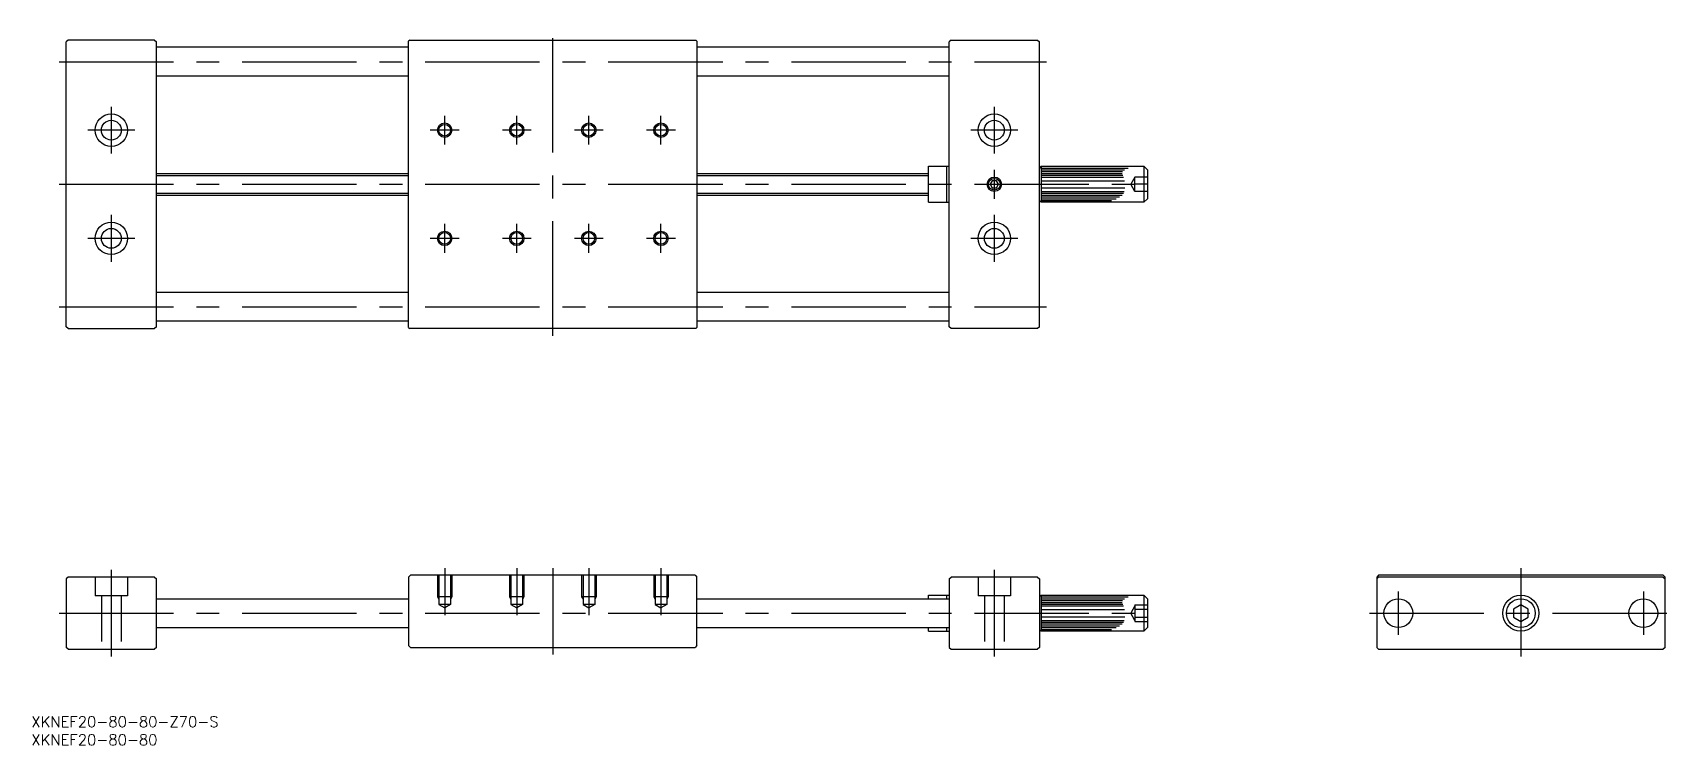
# Model space of a CAD drawing. Extents: x -413 to 42, y -37 to 161.
import ezdxf

# ---------------------------------------------------------------- set-up
doc = ezdxf.new("R2010")
doc.units = 0
doc.linetypes.add('CENTER', pattern=[50.8, 31.75, -6.35, 6.35, -6.35])
doc.linetypes.add('DASHED', pattern=[19.05, 12.7, -6.35])
doc.layers.get('0').update_dxf_attribs({"linetype": 'CONTINUOUS'})
doc.layers.add('CENTER', color=1, linetype='CONTINUOUS')
doc.styles.get("Standard").update_dxf_attribs({"font": 'txt.shx', "height": 3, "bigfont": 'bigfont.shx'})

# ---------------------------------------------------------------- blocks, each defined once
blk = doc.blocks.new('*U2')
at = {"color": 7, "linetype": 'CONTINUOUS'}
blk.add_text('XKNEF20-80-80-Z70-S', height=3, dxfattribs=at).set_placement((-413.26, -31.61))
blk = doc.blocks.new('*U3')
at = {"color": 7, "linetype": 'CONTINUOUS'}
blk.add_text('XKNEF20-80-80', height=3, dxfattribs=at).set_placement((-413.26, -36.61))

msp = doc.modelspace()

# ---------------------------------------------------------------- linework, layer by layer
at = {"color": 7, "linetype": 'CONTINUOUS'}
for p, q in [((-403.09, 158.93), (-403.59, 158.43)), ((-403.59, 79.43), (-403.59, 158.43)), ((-379.09, 158.93), (-403.09, 158.93)), ((-379.09, 158.93), (-378.59, 158.43)), ((-378.59, 79.43), (-378.59, 158.43)), ((-308.59, 156.93), (-378.59, 156.93)), ((-308.29, 158.93), (-308.59, 158.63)), ((-308.59, 79.23), (-308.59, 158.63)), ((-308.29, 158.93), (-228.89, 158.93)), ((-228.59, 158.63), (-228.89, 158.93)), ((-228.59, 158.63), (-228.59, 79.23)), ((-158.59, 156.93), (-228.59, 156.93)), ((-158.09, 158.93), (-158.59, 158.43)), ((-158.59, 79.43), (-158.59, 158.43)), ((-158.09, 158.93), (-134.09, 158.93)), ((-134.09, 158.93), (-133.59, 158.43)), ((-133.59, 79.43), (-133.59, 158.43)), ((-308.59, 148.93), (-378.59, 148.93)), ((-158.59, 148.93), (-228.59, 148.93)), ((-164.39, 113.93), (-164.39, 123.93)), ((-164.39, 123.93), (-159.29, 123.93)), ((-159.29, 113.93), (-159.29, 123.93)), ((-159.29, 123.93), (-158.59, 123.93)), ((-133.09, 123.93), (-133.59, 123.43)), ((-133.09, 123.93), (-104.59, 123.93)), ((-133.09, 123.93), (-133.09, 113.93)), ((-133.09, 123.43), (-108.91, 123.43)), ((-133.09, 122.93), (-109.95, 122.93)), ((-104.59, 123.93), (-104.59, 113.93)), ((-104.59, 123.93), (-103.59, 122.93)), ((-103.59, 122.93), (-103.59, 114.93)), ((-378.59, 121.93), (-308.59, 121.93)), ((-228.59, 121.93), (-164.39, 121.93)), ((-146.66, 119.93), (-147.24, 118.93)), ((-147.24, 118.93), (-146.66, 117.93)), ((-145.51, 119.93), (-146.66, 119.93)), ((-144.93, 118.93), (-145.51, 119.93)), ((-145.51, 117.93), (-144.93, 118.93)), ((-133.09, 122.43), (-110.52, 122.43)), ((-133.09, 121.93), (-110.58, 121.93)), ((-133.09, 121.43), (-110.42, 121.43)), ((-133.09, 120.93), (-110.2, 120.93)), ((-133.09, 119.93), (-109.93, 119.93)), ((-378.59, 115.93), (-308.59, 115.93)), ((-228.59, 115.93), (-164.39, 115.93)), ((-164.39, 113.93), (-159.29, 113.93)), ((-159.29, 113.93), (-158.59, 113.93)), ((-146.66, 117.93), (-145.51, 117.93)), ((-133.09, 113.93), (-133.59, 114.43)), ((-133.09, 117.93), (-109.92, 117.93)), ((-133.09, 116.93), (-110.04, 116.93)), ((-133.09, 116.43), (-110.21, 116.43)), ((-133.09, 115.93), (-110.57, 115.93)), ((-133.09, 115.43), (-111.32, 115.43)), ((-133.09, 114.93), (-112.32, 114.93)), ((-133.09, 114.43), (-113.57, 114.43)), ((-104.59, 113.93), (-133.09, 113.93)), ((-103.59, 114.93), (-104.59, 113.93)), ((-308.59, 88.93), (-378.59, 88.93)), ((-158.59, 88.93), (-228.59, 88.93)), ((-403.09, 78.93), (-403.59, 79.43)), ((-403.09, 78.93), (-379.09, 78.93)), ((-378.59, 79.43), (-379.09, 78.93)), ((-308.59, 80.93), (-378.59, 80.93)), ((-308.59, 79.23), (-308.29, 78.93)), ((-228.89, 78.93), (-308.29, 78.93)), ((-228.59, 79.23), (-228.89, 78.93)), ((-158.59, 80.93), (-228.59, 80.93)), ((-158.09, 78.93), (-158.59, 79.43)), ((-134.09, 78.93), (-158.09, 78.93)), ((-133.59, 79.43), (-134.09, 78.93)), ((-403.09, 10), (-403.59, 9.5)), ((-403.59, 9.5), (-403.59, -9.5)), ((-379.09, 10), (-403.09, 10)), ((-379.09, 10), (-378.59, 9.5)), ((-378.59, -9.5), (-378.59, 9.5)), ((-308.09, 10.5), (-308.59, 10)), ((-308.59, 10), (-308.59, -9)), ((-229.09, 10.5), (-308.09, 10.5)), ((-229.09, 10.5), (-228.59, 10)), ((-228.59, -9), (-228.59, 10)), ((-158.59, 9.5), (-158.09, 10)), ((-158.59, 9.5), (-158.59, -9.5)), ((-134.09, 10), (-158.09, 10)), ((-134.09, 10), (-133.59, 9.5)), ((-133.59, 9.5), (-133.59, -9.5)), ((-39.5, 10.5), (-40, 10)), ((-40, 10), (-40, -9.5)), ((-39.5, 10), (-40, 9.5)), ((39.5, 10.5), (-39.5, 10.5)), ((39.5, 10), (-39.5, 10)), ((40, 10), (39.5, 10.5)), ((39.5, 10), (40, 9.5)), ((40, -9.5), (40, 10)), ((-164.39, 4), (-164.39, 5)), ((-164.39, 5), (-159.29, 5)), ((-159.29, 4), (-159.29, 5)), ((-159.29, 5), (-158.59, 5)), ((-133.09, 5), (-133.59, 4.5)), ((-133.09, 5), (-104.59, 5)), ((-133.09, 5), (-133.09, -5)), ((-104.59, 5), (-104.59, -5)), ((-104.59, 5), (-103.59, 4)), ((-378.59, 4), (-308.59, 4)), ((-228.59, 4), (-158.59, 4)), ((-133.09, 4.5), (-108.91, 4.5)), ((-133.09, 4), (-109.95, 4)), ((-133.09, 3.5), (-110.52, 3.5)), ((-133.09, 3), (-110.58, 3)), ((-133.09, 2.5), (-110.42, 2.5)), ((-133.09, 2), (-110.2, 2)), ((-133.09, 1), (-109.93, 1)), ((-103.59, 4), (-103.59, -4)), ((0, 2.31), (-2, 1.15)), ((-2, 1.15), (-2, -1.15)), ((2, 1.15), (0, 2.31)), ((2, -1.15), (2, 1.15)), ((-378.59, -4), (-308.59, -4)), ((-228.59, -4), (-158.59, -4)), ((-164.39, -5), (-164.39, -4)), ((-159.29, -5), (-159.29, -4)), ((-133.09, -5), (-133.59, -4.5)), ((-133.09, -1), (-109.92, -1)), ((-133.09, -2), (-110.04, -2)), ((-133.09, -2.5), (-110.21, -2.5)), ((-133.09, -3), (-110.57, -3)), ((-133.09, -3.5), (-111.32, -3.5)), ((-133.09, -4), (-112.32, -4)), ((-133.09, -4.5), (-113.57, -4.5)), ((-103.59, -4), (-104.59, -5)), ((-2, -1.15), (0, -2.31)), ((0, -2.31), (2, -1.15)), ((-308.59, -9), (-308.09, -9.5)), ((-228.59, -9), (-229.09, -9.5)), ((-164.39, -5), (-159.29, -5)), ((-159.29, -5), (-158.59, -5)), ((-104.59, -5), (-133.09, -5)), ((-403.09, -10), (-403.59, -9.5)), ((-403.09, -10), (-379.09, -10)), ((-378.59, -9.5), (-379.09, -10)), ((-308.09, -9.5), (-229.09, -9.5)), ((-158.59, -9.5), (-158.09, -10)), ((-158.09, -10), (-134.09, -10)), ((-133.59, -9.5), (-134.09, -10)), ((-39.5, -10), (-40, -9.5)), ((-39.5, -10), (39.5, -10)), ((40, -9.5), (39.5, -10))]:
    msp.add_line(p, q, dxfattribs=at)
at = {"color": 3, "linetype": 'CONTINUOUS'}
for p, q in [((-378.59, 121.39), (-308.59, 121.39)), ((-228.59, 121.39), (-164.39, 121.39)), ((-378.59, 116.47), (-308.59, 116.47)), ((-228.59, 116.47), (-164.39, 116.47))]:
    msp.add_line(p, q, dxfattribs=at)
at = {"color": 3, "linetype": 'DASHED'}
for p, q in [((-107.09, 120.93), (-108.24, 118.93)), ((-107.09, 116.93), (-108.24, 118.93)), ((-103.59, 120.93), (-107.09, 120.93)), ((-107.09, 116.93), (-107.09, 120.93)), ((-103.59, 118.93), (-107.09, 118.93)), ((-103.59, 116.93), (-107.09, 116.93)), ((-395.59, 10), (-395.59, 4.8)), ((-386.59, 10), (-386.59, 4.8)), ((-300.59, 10.5), (-300.59, 4.5)), ((-300.21, 10.5), (-300.21, 2.4)), ((-296.97, 10.5), (-296.97, 2.4)), ((-296.59, 10.5), (-296.59, 4.5)), ((-280.59, 10.5), (-280.59, 4.5)), ((-280.21, 10.5), (-280.21, 2.4)), ((-276.97, 10.5), (-276.97, 2.4)), ((-276.59, 10.5), (-276.59, 4.5)), ((-260.59, 10.5), (-260.59, 4.5)), ((-260.21, 10.5), (-260.21, 2.4)), ((-256.97, 10.5), (-256.97, 2.4)), ((-256.59, 10.5), (-256.59, 4.5)), ((-240.59, 10.5), (-240.59, 4.5)), ((-240.21, 10.5), (-240.21, 2.4)), ((-236.97, 10.5), (-236.97, 2.4)), ((-236.59, 10.5), (-236.59, 4.5)), ((-150.59, 10), (-150.59, 4.8)), ((-141.59, 10), (-141.59, 4.8)), ((-386.59, 4.8), (-395.59, 4.8)), ((-393.84, 4.8), (-393.84, -10)), ((-388.34, 4.8), (-388.34, -10)), ((-141.59, 4.8), (-150.59, 4.8)), ((-148.84, 4.8), (-148.84, -10)), ((-143.34, 4.8), (-143.34, -10)), ((-300.59, 4.5), (-300.21, 3.84)), ((-296.59, 4.5), (-300.59, 4.5)), ((-300.21, 2.4), (-298.59, 1.46)), ((-296.97, 2.4), (-300.21, 2.4)), ((-296.97, 2.4), (-298.59, 1.46)), ((-296.59, 4.5), (-296.97, 3.84)), ((-280.59, 4.5), (-280.21, 3.84)), ((-276.59, 4.5), (-280.59, 4.5)), ((-280.21, 2.4), (-278.59, 1.46)), ((-276.97, 2.4), (-280.21, 2.4)), ((-276.97, 2.4), (-278.59, 1.46)), ((-276.59, 4.5), (-276.97, 3.84)), ((-260.59, 4.5), (-260.21, 3.84)), ((-256.59, 4.5), (-260.59, 4.5)), ((-260.21, 2.4), (-258.59, 1.46)), ((-256.97, 2.4), (-260.21, 2.4)), ((-256.97, 2.4), (-258.59, 1.46)), ((-256.59, 4.5), (-256.97, 3.84)), ((-240.59, 4.5), (-240.21, 3.84)), ((-236.59, 4.5), (-240.59, 4.5)), ((-240.21, 2.4), (-238.59, 1.46)), ((-236.97, 2.4), (-240.21, 2.4)), ((-236.97, 2.4), (-238.59, 1.46)), ((-236.59, 4.5), (-236.97, 3.84)), ((-107.09, 2), (-108.24, 0)), ((-107.09, 2.31), (-103.59, 2.31)), ((-107.09, 2.31), (-107.09, -2.31)), ((-107.09, 1.15), (-103.59, 1.15)), ((-107.09, -2), (-108.24, 0)), ((-107.09, -1.15), (-103.59, -1.15)), ((-107.09, -2.31), (-103.59, -2.31))]:
    msp.add_line(p, q, dxfattribs=at)
at = {"color": 7, "linetype": 'CONTINUOUS'}
for centre, radius in [((-391.09, 133.93), 4.5), ((-391.09, 133.93), 2.75), ((-146.09, 133.93), 4.5), ((-146.09, 133.93), 2.75), ((-298.59, 133.93), 1.62), ((-278.59, 133.93), 1.62), ((-258.59, 133.93), 1.62), ((-238.59, 133.93), 1.62), ((-146.09, 118.93), 1.62), ((-391.09, 103.93), 4.5), ((-391.09, 103.93), 2.75), ((-298.59, 103.93), 1.62), ((-278.59, 103.93), 1.62), ((-258.59, 103.93), 1.62), ((-238.59, 103.93), 1.62), ((-146.09, 103.93), 4.5), ((-146.09, 103.93), 2.75), ((0, 0), 5), ((-34, 0), 4), ((0, 0), 4), ((34, 0), 4)]:
    msp.add_circle(centre, radius, dxfattribs=at)
at = {"color": 3, "linetype": 'CONTINUOUS'}
for centre in [(-298.59, 133.93), (-278.59, 133.93), (-258.59, 133.93), (-238.59, 133.93), (-146.09, 118.93), (-298.59, 103.93), (-278.59, 103.93), (-258.59, 103.93), (-238.59, 103.93)]:
    msp.add_circle(centre, 2, dxfattribs=at)
at = {"layer": 'CENTER', "color": 1, "linetype": 'CENTER'}
for p, q in [((-268.59, 76.93), (-268.59, 160.93)), ((-405.59, 152.93), (-131.59, 152.93)), ((-391.09, 140.43), (-391.09, 127.43)), ((-298.59, 129.93), (-298.59, 137.93)), ((-278.59, 129.93), (-278.59, 137.93)), ((-258.59, 129.93), (-258.59, 137.93)), ((-238.59, 129.93), (-238.59, 137.93)), ((-146.09, 140.43), (-146.09, 127.43)), ((-384.59, 133.93), (-397.59, 133.93)), ((-294.59, 133.93), (-302.59, 133.93)), ((-274.59, 133.93), (-282.59, 133.93)), ((-254.59, 133.93), (-262.59, 133.93)), ((-234.59, 133.93), (-242.59, 133.93)), ((-139.59, 133.93), (-152.59, 133.93)), ((-146.09, 122.93), (-146.09, 114.93)), ((-405.59, 118.93), (-101.59, 118.93)), ((-150.24, 118.93), (-141.94, 118.93)), ((-391.09, 110.43), (-391.09, 97.43)), ((-146.09, 110.43), (-146.09, 97.43)), ((-298.59, 99.93), (-298.59, 107.93)), ((-278.59, 99.93), (-278.59, 107.93)), ((-258.59, 99.93), (-258.59, 107.93)), ((-238.59, 99.93), (-238.59, 107.93)), ((-384.59, 103.93), (-397.59, 103.93)), ((-294.59, 103.93), (-302.59, 103.93)), ((-274.59, 103.93), (-282.59, 103.93)), ((-254.59, 103.93), (-262.59, 103.93)), ((-234.59, 103.93), (-242.59, 103.93)), ((-139.59, 103.93), (-152.59, 103.93)), ((-405.59, 84.93), (-131.59, 84.93)), ((-391.09, 12), (-391.09, -12)), ((-298.59, 12.5), (-298.59, -0.54)), ((-278.59, 12.5), (-278.59, -0.54)), ((-268.59, 12.5), (-268.59, -11.5)), ((-258.59, 12.5), (-258.59, -0.54)), ((-238.59, 12.5), (-238.59, -0.54)), ((-146.09, 12), (-146.09, -12)), ((0, 12.5), (0, -12)), ((-34, 6), (-34, -6)), ((34, 6), (34, -6)), ((-42, 0), (42, 0)), ((-405.59, 0), (-101.59, 0))]:
    msp.add_line(p, q, dxfattribs=at)

# ---------------------------------------------------------------- block references
at = {"color": 7, "linetype": 'CONTINUOUS'}
for name in ['*U2', '*U3']:
    msp.add_blockref(name, (0, 0), dxfattribs=at)

doc.saveas('drawing.dxf')
